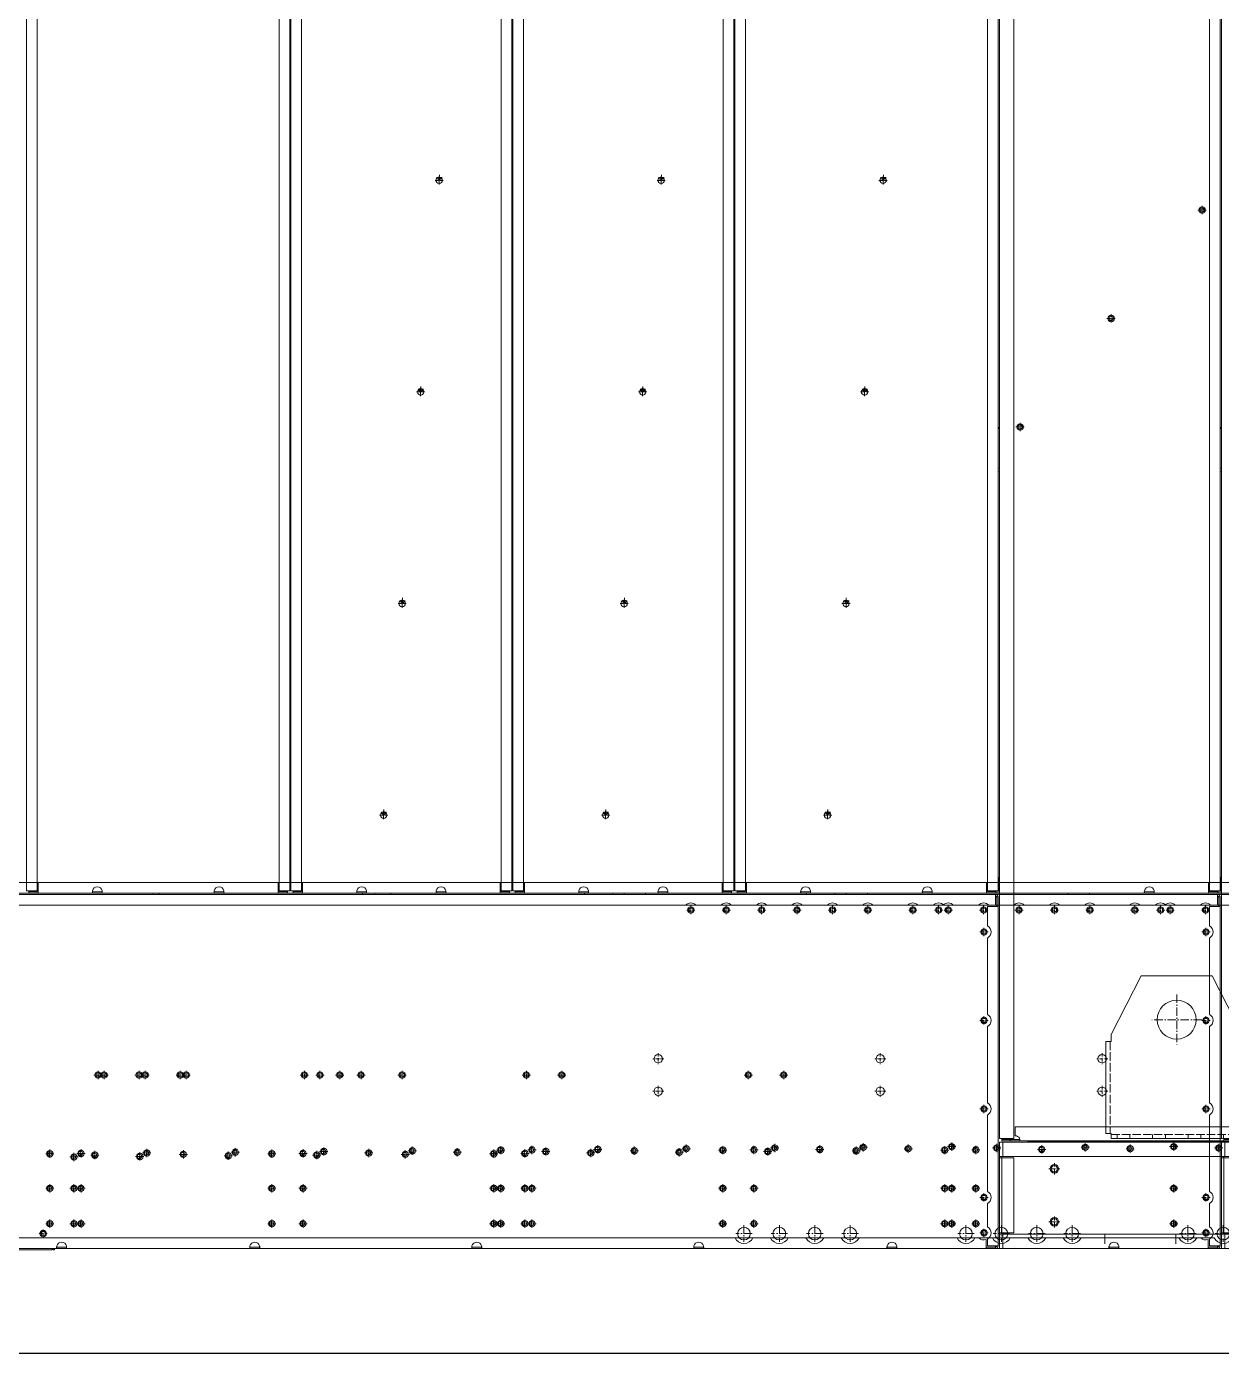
# Model space of a CAD drawing. Header units: millimetres. Extents: x -662642 to 33419, y -141169 to 23423.
# Drawn here: x -653364 to -651676, y -135444 to -133570 of the extents above; entities that cross this region are included whole.
import ezdxf

# ---------------------------------------------------------------- set-up
doc = ezdxf.new("R2010")
doc.units = ezdxf.units.MM
doc.linetypes.add('DASHDOT', pattern=[18.5, 12, -3, 0.5, -3])
doc.linetypes.add('DASHED', pattern=[15, 12, -3])

# ---------------------------------------------------------------- blocks, each defined once
blk = doc.blocks.new('457536')
at = {"color": 7, "lineweight": 5}
for p, q in [((114592.520962, 89152.297332), (114550.020962, 89069.297332)), ((114692.520962, 89152.297332), (114592.520962, 89152.297332)), ((114735.020962, 89069.297332), (114692.520962, 89152.297332)), ((114542.520962, 89059.297332), (114542.520962, 88929.797332)), ((114742.520962, 88929.797332), (114742.520962, 89059.297332)), ((114550.020962, 88922.297332), (114735.020962, 88922.297332))]:
    blk.add_line(p, q, dxfattribs=at)
at = {"color": 7, "linetype": 'DASHDOT', "lineweight": 5}
for p, q in [((114642.520962, 89126.047332), (114642.520962, 89054.547332)), ((114678.270962, 89090.297332), (114606.770962, 89090.297332))]:
    blk.add_line(p, q, dxfattribs=at)
at = {"color": 7, "lineweight": 5, "ltscale": 0.125}
for p, q in [((114550.020962, 89059.297332), (114550.020962, 89069.297332)), ((114735.020962, 89069.297332), (114735.020962, 89059.297332))]:
    blk.add_line(p, q, dxfattribs=at)
at = {"color": 7, "lineweight": 5, "ltscale": 0.09375}
for p, q in [((114542.520962, 89059.297332), (114550.020962, 89059.297332)), ((114742.520962, 89059.297332), (114735.020962, 89059.297332)), ((114550.020962, 88929.797332), (114542.520962, 88929.797332)), ((114550.020962, 88922.297332), (114550.020962, 88929.797332)), ((114735.020962, 88929.797332), (114742.520962, 88929.797332)), ((114735.020962, 88922.297332), (114735.020962, 88929.797332))]:
    blk.add_line(p, q, dxfattribs=at)
at = {"color": 7, "linetype": 'DASHED', "lineweight": 5}
for p, q in [((114548.520962, 89059.297332), (114548.520962, 88929.797332)), ((114736.520962, 88929.797332), (114736.520962, 89059.297332)), ((114550.020962, 88928.297332), (114735.020962, 88928.297332))]:
    blk.add_line(p, q, dxfattribs=at)
at = {"color": 7, "linetype": 'DASHED', "lineweight": 5, "ltscale": 0.075}
for p, q in [((114558.520962, 88928.297332), (114558.520962, 88922.297332)), ((114576.520962, 88928.297332), (114576.520962, 88922.297332)), ((114608.520962, 88928.297332), (114608.520962, 88922.297332)), ((114626.520962, 88928.297332), (114626.520962, 88922.297332)), ((114658.520962, 88928.297332), (114658.520962, 88922.297332)), ((114676.520962, 88928.297332), (114676.520962, 88922.297332)), ((114708.520962, 88928.297332), (114708.520962, 88922.297332)), ((114726.520962, 88928.297332), (114726.520962, 88922.297332))]:
    blk.add_line(p, q, dxfattribs=at)
at = {"color": 7, "lineweight": 5}
blk.add_circle((114642.520962, 89090.297332), 27.5, dxfattribs=at)
blk = doc.blocks.new('1')
at = {"color": 7, "lineweight": 20}
for p, q in [((15104.6, 9264), (15104.6, 12705)), ((15124.6, 12705), (15124.6, 9264)), ((13103.1, 12463.4), (13103.1, 9613.6)), ((13118.1, 9613.6), (13118.1, 12463.4)), ((14087.1, 12463.4), (14087.1, 9613.6)), ((14102.1, 9613.6), (14102.1, 12463.4)), ((14103.6, 12463.4), (14103.6, 9613.6)), ((14118.6, 9613.6), (14118.6, 12463.4)), ((15087.6, 12463.4), (15087.6, 9613.6)), ((15102.6, 9613.6), (15102.6, 12463.4)), ((14085.5, 9625.5), (13119.7, 9625.5)), ((15086, 9625.5), (14120.2, 9625.5)), ((15099.1, 9608.5), (12106.1, 9608.5)), ((13119.7, 9610.5), (13196.3, 9610.5)), ((13209.8, 9610.5), (13995.3, 9610.5)), ((14008.8, 9610.5), (14085.5, 9610.5)), ((14120.2, 9610.5), (14196.8, 9610.5)), ((14210.3, 9610.5), (14995.8, 9610.5)), ((15009.3, 9610.5), (15086, 9610.5)), ((14661.4, 9593.5), (12106.1, 9593.5)), ((14711.4, 9593.5), (14675.7, 9593.5)), ((14761.4, 9593.5), (14725.7, 9593.5)), ((14811.4, 9593.5), (14775.7, 9593.5)), ((14861.4, 9593.5), (14825.7, 9593.5)), ((14911.4, 9593.5), (14875.7, 9593.5)), ((15011.4, 9593.5), (14925.7, 9593.5)), ((15099.1, 9593.5), (15025.7, 9593.5)), ((15087.6, 9564.2), (15087.6, 9591.5)), ((15102.6, 9112), (15102.6, 9591.5)), ((15087.6, 9439.2), (15087.6, 9546.9)), ((15087.6, 9314.2), (15087.6, 9421.9)), ((15087.6, 9189.2), (15087.6, 9296.9)), ((15126.6, 9280.5), (15580.6, 9280.5)), ((17497.9, 9258.5), (15109.3, 9258.5)), ((15573.6, 9260.5), (15133.6, 9260.5)), ((16294.6, 9260.1), (15144.6, 9260.1)), ((15104.6, 9238.5), (17502.6, 9238.5)), ((15104.6, 9130.5), (15104.6, 9236.5)), ((15107.8, 9236.5), (15107.8, 9130.5)), ((15109.3, 9238.5), (17497.9, 9238.5)), ((15124.6, 9130.5), (15124.6, 9236.5)), ((15087.6, 9139.2), (15087.6, 9171.9)), ((15253.6, 9128.5), (15104.6, 9128.5)), ((17497.9, 9128.5), (15109.3, 9128.5)), ((17253.6, 9128.5), (15353.6, 9128.5)), ((13145.8, 9108.5), (12259.3, 9108.5)), ((14730.9, 9123.5), (12474.2, 9123.5)), ((14045.8, 9108.5), (13159.3, 9108.5)), ((14945.8, 9108.5), (14059.3, 9108.5)), ((14780.9, 9123.5), (14756.2, 9123.5)), ((14830.9, 9123.5), (14806.2, 9123.5)), ((14880.9, 9123.5), (14856.2, 9123.5)), ((15075.4, 9123.5), (14906.2, 9123.5)), ((15085.6, 9108.5), (14959.3, 9108.5)), ((17502.6, 9108.5), (15104.6, 9108.5)), ((15109.3, 9108.5), (17497.9, 9108.5)), ((13139.1, 9106.5), (12152.1, 9106.5))]:
    blk.add_line(p, q, dxfattribs=at)
at = {"color": 7, "linetype": 'DASHDOT', "lineweight": 20, "ltscale": 0.2925}
for p, q in [((14318.9, 10617.1), (14307.2, 10617.1)), ((15396.6, 10575.2), (15384.9, 10575.2)), ((15268.1, 10422), (15256.4, 10422)), ((14292.7, 10318.3), (14281, 10318.3)), ((15139.5, 10268.8), (15127.8, 10268.8)), ((14266.6, 10019.4), (14254.9, 10019.4)), ((14260.7, 10025.2), (14260.7, 10013.5)), ((14240.4, 9720.5), (14228.7, 9720.5)), ((14674.4, 9586.5), (14662.7, 9586.5)), ((14668.6, 9592.4), (14668.6, 9580.7)), ((14724.4, 9586.5), (14712.7, 9586.5)), ((14718.6, 9592.4), (14718.6, 9580.7)), ((14774.4, 9586.5), (14762.7, 9586.5)), ((14768.6, 9592.4), (14768.6, 9580.7)), ((14824.4, 9586.5), (14812.7, 9586.5)), ((14818.6, 9592.4), (14818.6, 9580.7)), ((14874.4, 9586.5), (14862.7, 9586.5)), ((14868.6, 9592.4), (14868.6, 9580.7)), ((14924.4, 9586.5), (14912.7, 9586.5)), ((14918.6, 9592.4), (14918.6, 9580.7)), ((15024.4, 9586.5), (15012.7, 9586.5)), ((15018.6, 9592.4), (15018.6, 9580.7)), ((15082.6, 9561.4), (15082.6, 9549.7)), ((15088.4, 9555.5), (15076.7, 9555.5)), ((15088.4, 9430.5), (15076.7, 9430.5)), ((15082.6, 9436.4), (15082.6, 9424.7)), ((13212.6, 9359.4), (13212.6, 9347.7)), ((13270.6, 9359.4), (13270.6, 9347.7)), ((13328.6, 9359.4), (13328.6, 9347.7)), ((13517.6, 9359.4), (13517.6, 9347.7)), ((13575.6, 9359.4), (13575.6, 9347.7)), ((13633.6, 9359.4), (13633.6, 9347.7)), ((14122.6, 9359.4), (14122.6, 9347.7)), ((14178.4, 9353.5), (14166.7, 9353.5)), ((14172.6, 9359.4), (14172.6, 9347.7)), ((15088.4, 9305.5), (15076.7, 9305.5)), ((15082.6, 9311.4), (15082.6, 9299.7)), ((13170.1, 9243.6), (13170.1, 9231.9)), ((13263.1, 9244.3), (13263.1, 9232.6)), ((13388.1, 9245.3), (13388.1, 9233.6)), ((13513.1, 9246.3), (13513.1, 9234.6)), ((13638.1, 9247.3), (13638.1, 9235.6)), ((13763.1, 9248.2), (13763.1, 9236.5)), ((13807.1, 9248.6), (13807.1, 9236.9)), ((13900.1, 9249.3), (13900.1, 9237.6)), ((14025.1, 9250.3), (14025.1, 9238.6)), ((14155.9, 9245.4), (14144.2, 9245.4)), ((14150.1, 9251.3), (14150.1, 9239.6)), ((14280.9, 9246.4), (14269.2, 9246.4)), ((14275.1, 9252.3), (14275.1, 9240.6)), ((14405.9, 9247.3), (14394.2, 9247.3)), ((14400.1, 9253.2), (14400.1, 9241.5)), ((14449.9, 9247.7), (14438.2, 9247.7)), ((14444.1, 9253.6), (14444.1, 9241.9)), ((14542.9, 9248.4), (14531.2, 9248.4)), ((14537.1, 9254.3), (14537.1, 9242.6)), ((14667.9, 9249.4), (14656.2, 9249.4)), ((14662.1, 9255.3), (14662.1, 9243.6)), ((14792.9, 9250.4), (14781.2, 9250.4)), ((14787.1, 9256.3), (14787.1, 9244.6)), ((14917.9, 9251.4), (14906.2, 9251.4)), ((14912.1, 9257.3), (14912.1, 9245.6)), ((15042.9, 9252.3), (15031.2, 9252.3)), ((15037.1, 9258.2), (15037.1, 9246.5)), ((13170.1, 9199.4), (13170.1, 9187.7)), ((13763.1, 9199.4), (13763.1, 9187.7)), ((13807.1, 9199.4), (13807.1, 9187.7)), ((14405.9, 9193.5), (14394.2, 9193.5)), ((14400.1, 9199.4), (14400.1, 9187.7)), ((14449.9, 9193.5), (14438.2, 9193.5)), ((14444.1, 9199.4), (14444.1, 9187.7)), ((15042.9, 9193.5), (15031.2, 9193.5)), ((15037.1, 9199.4), (15037.1, 9187.7)), ((15082.6, 9186.4), (15082.6, 9174.7)), ((15088.4, 9180.5), (15076.7, 9180.5)), ((13170.1, 9149.4), (13170.1, 9137.7)), ((13763.1, 9149.4), (13763.1, 9137.7)), ((13807.1, 9149.4), (13807.1, 9137.7)), ((14400.1, 9149.4), (14400.1, 9137.7)), ((14444.1, 9149.4), (14444.1, 9137.7)), ((15037.1, 9149.4), (15037.1, 9137.7)), ((13126.6, 9135.4), (13126.6, 9123.7)), ((14405.9, 9143.5), (14394.2, 9143.5)), ((14449.9, 9143.5), (14438.2, 9143.5)), ((15042.9, 9143.5), (15031.2, 9143.5)), ((15088.4, 9130.5), (15076.7, 9130.5)), ((15082.6, 9136.4), (15082.6, 9124.7))]:
    blk.add_line(p, q, dxfattribs=at)
at = {"color": 7, "linetype": 'DASHDOT', "lineweight": 20, "ltscale": 0.195}
for p, q in [((14316.9, 10617.1), (14309.1, 10617.1)), ((14317.3, 10621.1), (14309.5, 10621.1)), ((15394.7, 10575.3), (15386.9, 10575.3)), ((15266.1, 10422.1), (15258.3, 10422.1)), ((14290.8, 10318.2), (14283, 10318.2)), ((14291.1, 10322.2), (14283.3, 10322.2)), ((15137.6, 10268.9), (15129.8, 10268.9)), ((14261.1, 10027.3), (14261.1, 10019.5)), ((14264.6, 10019.4), (14256.8, 10019.4)), ((14265, 10023.4), (14257.2, 10023.4)), ((14260.7, 10023.3), (14260.7, 10015.5)), ((14238.5, 9720.5), (14230.7, 9720.5)), ((14238.8, 9724.5), (14231, 9724.5)), ((14234.6, 9724.4), (14234.6, 9716.6)), ((13169.6, 9241.6), (13169.6, 9233.8)), ((13262.6, 9242.3), (13262.6, 9234.5)), ((13387.6, 9243.3), (13387.6, 9235.5)), ((13512.6, 9244.3), (13512.6, 9236.5)), ((13637.6, 9245.3), (13637.6, 9237.5)), ((13762.6, 9246.3), (13762.6, 9238.5)), ((13806.6, 9246.6), (13806.6, 9238.8)), ((13899.6, 9247.3), (13899.6, 9239.5)), ((14024.6, 9248.3), (14024.6, 9240.5)), ((14153.5, 9245.4), (14145.7, 9245.4)), ((14149.6, 9249.3), (14149.6, 9241.5)), ((14274.6, 9250.3), (14274.6, 9242.5)), ((14403.5, 9247.4), (14395.7, 9247.4)), ((14399.6, 9251.3), (14399.6, 9243.5)), ((14447.5, 9247.7), (14439.7, 9247.7)), ((14443.6, 9251.6), (14443.6, 9243.8)), ((14540.5, 9248.4), (14532.7, 9248.4)), ((14536.6, 9252.3), (14536.6, 9244.5)), ((14665.5, 9249.4), (14657.7, 9249.4)), ((14661.6, 9253.3), (14661.6, 9245.5)), ((14790.5, 9250.4), (14782.7, 9250.4)), ((14786.6, 9254.3), (14786.6, 9246.5)), ((14915.5, 9251.4), (14907.7, 9251.4)), ((14911.6, 9255.3), (14911.6, 9247.5)), ((15040.5, 9252.4), (15032.7, 9252.4)), ((15036.6, 9256.3), (15036.6, 9248.5)), ((13169.6, 9197.4), (13169.6, 9189.6)), ((13762.6, 9197.4), (13762.6, 9189.6)), ((13806.6, 9197.4), (13806.6, 9189.6)), ((14403.5, 9193.5), (14395.7, 9193.5)), ((14399.6, 9197.4), (14399.6, 9189.6)), ((14447.5, 9193.5), (14439.7, 9193.5)), ((14443.6, 9197.4), (14443.6, 9189.6)), ((15040.5, 9193.5), (15032.7, 9193.5)), ((15036.6, 9197.4), (15036.6, 9189.6)), ((13169.6, 9147.4), (13169.6, 9139.6)), ((13762.6, 9147.4), (13762.6, 9139.6)), ((13806.6, 9147.4), (13806.6, 9139.6)), ((14399.6, 9147.4), (14399.6, 9139.6)), ((14443.6, 9147.4), (14443.6, 9139.6)), ((15036.6, 9147.4), (15036.6, 9139.6)), ((14403.5, 9143.5), (14395.7, 9143.5)), ((14447.5, 9143.5), (14439.7, 9143.5)), ((15040.5, 9143.5), (15032.7, 9143.5))]:
    blk.add_line(p, q, dxfattribs=at)
at = {"color": 7, "linetype": 'DASHDOT', "lineweight": 20, "ltscale": 0.292499}
for p, q in [((14313, 10623), (14313, 10611.3)), ((15262.3, 10427.9), (15262.3, 10416.2)), ((14286.9, 10324.1), (14286.9, 10312.4)), ((14234.6, 9726.4), (14234.6, 9714.7)), ((13218.4, 9353.5), (13206.7, 9353.5)), ((13276.4, 9353.5), (13264.7, 9353.5)), ((13334.4, 9353.5), (13322.7, 9353.5)), ((13523.4, 9353.5), (13511.7, 9353.5)), ((13581.4, 9353.5), (13569.7, 9353.5)), ((13639.4, 9353.5), (13627.7, 9353.5)), ((14128.4, 9353.5), (14116.7, 9353.5)), ((13518.9, 9240.4), (13507.2, 9240.4)), ((13643.9, 9241.4), (13632.2, 9241.4)), ((13768.9, 9242.3), (13757.2, 9242.3)), ((13812.9, 9242.7), (13801.2, 9242.7)), ((13905.9, 9243.4), (13894.2, 9243.4)), ((14030.9, 9244.4), (14019.2, 9244.4)), ((13175.9, 9237.7), (13164.2, 9237.7)), ((13268.9, 9238.4), (13257.2, 9238.4)), ((13393.9, 9239.4), (13382.2, 9239.4)), ((13175.9, 9193.5), (13164.2, 9193.5)), ((13768.9, 9193.5), (13757.2, 9193.5)), ((13812.9, 9193.5), (13801.2, 9193.5)), ((13132.4, 9129.5), (13120.7, 9129.5)), ((13175.9, 9143.5), (13164.2, 9143.5)), ((13768.9, 9143.5), (13757.2, 9143.5)), ((13812.9, 9143.5), (13801.2, 9143.5))]:
    blk.add_line(p, q, dxfattribs=at)
at = {"color": 7, "linetype": 'DASHDOT', "lineweight": 20, "ltscale": 0.194998}
for p, q in [((14313, 10621), (14313, 10613.2)), ((15390.8, 10579.2), (15390.8, 10571.4)), ((14286.9, 10322.1), (14286.9, 10314.3)), ((14287.2, 10326.1), (14287.2, 10318.3)), ((13641.5, 9241.4), (13633.7, 9241.4))]:
    blk.add_line(p, q, dxfattribs=at)
at = {"color": 7, "linetype": 'DASHDOT', "lineweight": 20, "ltscale": 0.195001}
for p, q in [((14313.4, 10625), (14313.4, 10617.2)), ((15262.2, 10426), (15262.2, 10418.2)), ((15133.7, 10272.8), (15133.7, 10265)), ((14234.9, 9728.4), (14234.9, 9720.6)), ((13516.5, 9240.4), (13508.7, 9240.4)), ((13766.5, 9242.4), (13758.7, 9242.4)), ((13810.5, 9242.7), (13802.7, 9242.7)), ((13903.5, 9243.4), (13895.7, 9243.4)), ((14028.5, 9244.4), (14020.7, 9244.4)), ((14278.5, 9246.4), (14270.7, 9246.4)), ((13173.5, 9237.7), (13165.7, 9237.7)), ((13266.5, 9238.4), (13258.7, 9238.4)), ((13391.5, 9239.4), (13383.7, 9239.4)), ((13173.5, 9193.5), (13165.7, 9193.5)), ((13766.5, 9193.5), (13758.7, 9193.5)), ((13810.5, 9193.5), (13802.7, 9193.5)), ((13173.5, 9143.5), (13165.7, 9143.5)), ((13766.5, 9143.5), (13758.7, 9143.5)), ((13810.5, 9143.5), (13802.7, 9143.5))]:
    blk.add_line(p, q, dxfattribs=at)
at = {"color": 7, "linetype": 'DASHDOT', "lineweight": 20, "ltscale": 0.292502}
for p, q in [((15390.8, 10581.1), (15390.8, 10569.4)), ((15133.7, 10274.7), (15133.7, 10263))]:
    blk.add_line(p, q, dxfattribs=at)
at = {"color": 7, "lineweight": 20, "ltscale": 0.077786}
blk.add_line((15104.6, 10268.4), (15102.6, 10266), dxfattribs=at)
at = {"color": 7, "lineweight": 20, "ltscale": 0.05349}
blk.add_line((15102.6, 10211.2), (15104.6, 10210.4), dxfattribs=at)
blk.add_line((15102.6, 10211.2), (15104.6, 10210.4), dxfattribs=at)
at = {"color": 7, "lineweight": 20, "ltscale": 0.039896}
blk.add_line((15104.1, 10205.2), (15102.6, 10205.8), dxfattribs=at)
at = {"color": 7, "lineweight": 20, "ltscale": 0.012708}
for p, q in [((15104.1, 10205.2), (15104.6, 10205.2)), ((15104.1, 9633), (15104.6, 9633)), ((15104.6, 9633), (15104.1, 9633))]:
    blk.add_line(p, q, dxfattribs=at)
at = {"color": 7, "lineweight": 20, "ltscale": 0.2975}
for p, q in [((13119.7, 9625.5), (13119.7, 9613.6)), ((14085.5, 9613.6), (14085.5, 9625.5)), ((14120.2, 9625.5), (14120.2, 9613.6)), ((15086, 9613.6), (15086, 9625.5)), ((13106.2, 9613.6), (13118.1, 9613.6)), ((14087.1, 9613.6), (14099, 9613.6)), ((14106.7, 9613.6), (14118.6, 9613.6)), ((15087.6, 9613.6), (15099.5, 9613.6))]:
    blk.add_line(p, q, dxfattribs=at)
at = {"color": 7, "lineweight": 20, "ltscale": 0.4625}
blk.add_line((15104.1, 9633), (15104.1, 9614.5), dxfattribs=at)
blk.add_line((15104.1, 9633), (15104.1, 9614.5), dxfattribs=at)
at = {"color": 7, "lineweight": 20, "ltscale": 0.0775}
for p, q in [((13103.1, 9613.6), (13106.2, 9613.6)), ((13119.7, 9610.5), (13119.7, 9613.6)), ((14085.5, 9610.5), (14085.5, 9613.6)), ((14102.1, 9613.6), (14099, 9613.6)), ((14103.6, 9613.6), (14106.7, 9613.6)), ((14120.2, 9610.5), (14120.2, 9613.6)), ((15086, 9610.5), (15086, 9613.6)), ((15102.6, 9613.6), (15099.5, 9613.6))]:
    blk.add_line(p, q, dxfattribs=at)
at = {"color": 7, "lineweight": 20, "ltscale": 0.0375}
for p, q in [((13106.2, 9612.1), (13106.2, 9613.6)), ((14099, 9612.1), (14099, 9613.6)), ((14106.7, 9612.1), (14106.7, 9613.6)), ((15100.6, 9605), (15099.1, 9605)), ((15099.5, 9612.1), (15099.5, 9613.6)), ((15108.1, 9262.5), (15108.1, 9264)), ((15107.8, 9236.5), (15109.3, 9236.5)), ((15099.1, 9110.5), (15099.1, 9112))]:
    blk.add_line(p, q, dxfattribs=at)
at = {"color": 7, "lineweight": 20, "ltscale": 0.3375}
for p, q in [((13119.7, 9612.1), (13106.2, 9612.1)), ((13106.2, 9610.5), (13119.7, 9610.5)), ((14099, 9612.1), (14085.5, 9612.1)), ((14085.5, 9610.5), (14099, 9610.5)), ((14120.2, 9612.1), (14106.7, 9612.1)), ((14106.7, 9610.5), (14120.2, 9610.5)), ((15099.5, 9612.1), (15086, 9612.1)), ((15086, 9610.5), (15099.5, 9610.5)), ((15100.6, 9591.5), (15100.6, 9605)), ((15102.6, 9605), (15102.6, 9591.5)), ((15085.6, 9110.5), (15099.1, 9110.5)), ((15099.1, 9108.5), (15085.6, 9108.5))]:
    blk.add_line(p, q, dxfattribs=at)
at = {"color": 7, "lineweight": 20, "ltscale": 0.04}
for p, q in [((13106.2, 9610.5), (13106.2, 9612.1)), ((13196.3, 9610.5), (13196.3, 9612.1)), ((13209.8, 9610.5), (13209.8, 9612.1)), ((13995.3, 9610.5), (13995.3, 9612.1)), ((14008.8, 9610.5), (14008.8, 9612.1)), ((14099, 9610.5), (14099, 9612.1)), ((14106.7, 9610.5), (14106.7, 9612.1)), ((14196.8, 9610.5), (14196.8, 9612.1)), ((14210.3, 9610.5), (14210.3, 9612.1)), ((14995.8, 9610.5), (14995.8, 9612.1)), ((15009.3, 9610.5), (15009.3, 9612.1)), ((15099.5, 9610.5), (15099.5, 9612.1)), ((15144.6, 9258.5), (15144.6, 9260.1))]:
    blk.add_line(p, q, dxfattribs=at)
at = {"color": 7, "lineweight": 20, "ltscale": 0.168029}
for p, q in [((13196.3, 9612.1), (13203.1, 9612.1)), ((13196.3, 9610.5), (13203.1, 9610.5)), ((13209.8, 9612.1), (13203.1, 9612.1)), ((13209.8, 9610.5), (13203.1, 9610.5)), ((13995.3, 9612.1), (14002.1, 9612.1)), ((13995.3, 9610.5), (14002.1, 9610.5)), ((14008.8, 9612.1), (14002.1, 9612.1)), ((14008.8, 9610.5), (14002.1, 9610.5)), ((14196.8, 9612.1), (14203.6, 9612.1)), ((14196.8, 9610.5), (14203.6, 9610.5)), ((14210.3, 9612.1), (14203.6, 9612.1)), ((14210.3, 9610.5), (14203.6, 9610.5)), ((14995.8, 9612.1), (15002.6, 9612.1)), ((14995.8, 9610.5), (15002.6, 9610.5)), ((15009.3, 9612.1), (15002.6, 9612.1)), ((15009.3, 9610.5), (15002.6, 9610.5))]:
    blk.add_line(p, q, dxfattribs=at)
at = {"color": 7, "lineweight": 20, "ltscale": 0.050191}
for p, q in [((13290.3, 9608.5), (13290.5, 9610.5)), ((13290.5, 9610.5), (13290.3, 9608.5)), ((13595.1, 9608.5), (13595.3, 9610.5)), ((13595.3, 9610.5), (13595.1, 9608.5)), ((14244.8, 9608.5), (14245, 9610.5))]:
    blk.add_line(p, q, dxfattribs=at)
at = {"color": 7, "lineweight": 20, "ltscale": 0.05019}
blk.add_line((14204.9, 9610.5), (14204.7, 9608.5), dxfattribs=at)
at = {"color": 7, "lineweight": 20, "ltscale": 0.05}
for p, q in [((14574.4, 9610.5), (14574.4, 9608.5)), ((15102.6, 9605), (15100.6, 9605)), ((15108.1, 9260.5), (15108.1, 9262.5)), ((15119.6, 9260.5), (15119.6, 9262.5)), ((15104.6, 9236.5), (15104.6, 9238.5)), ((15107.8, 9236.5), (15107.8, 9238.5)), ((15107.8, 9236.5), (15107.8, 9238.5)), ((15104.6, 9128.5), (15104.6, 9130.5)), ((15107.8, 9128.5), (15107.8, 9130.5)), ((15107.8, 9128.5), (15107.8, 9130.5)), ((13145.8, 9108.5), (13145.8, 9110.5)), ((13159.3, 9108.5), (13159.3, 9110.5)), ((14045.8, 9108.5), (14045.8, 9110.5)), ((14059.3, 9108.5), (14059.3, 9110.5)), ((14945.8, 9108.5), (14945.8, 9110.5)), ((14959.3, 9108.5), (14959.3, 9110.5)), ((15099.1, 9108.5), (15099.1, 9110.5)), ((13142.6, 9106.5), (13140.6, 9106.5))]:
    blk.add_line(p, q, dxfattribs=at)
at = {"color": 7, "lineweight": 20, "ltscale": 0.049942}
blk.add_line((14604.4, 9610.5), (14604.4, 9608.5), dxfattribs=at)
at = {"color": 7, "lineweight": 20, "ltscale": 0.049995}
blk.add_line((14604.4, 9610.5), (14604.4, 9608.5), dxfattribs=at)
at = {"color": 7, "lineweight": 20, "ltscale": 0.0875}
for p, q in [((15099.1, 9608.5), (15099.1, 9605)), ((15102.6, 9591.5), (15099.1, 9591.5)), ((15104.6, 9264), (15108.1, 9264)), ((15085.6, 9108.5), (15085.6, 9112)), ((15102.6, 9112), (15099.1, 9112))]:
    blk.add_line(p, q, dxfattribs=at)
at = {"color": 7, "lineweight": 20, "ltscale": 0.2875}
for p, q in [((15099.1, 9593.5), (15099.1, 9605)), ((15087.6, 9591.5), (15099.1, 9591.5)), ((15108.1, 9262.5), (15119.6, 9262.5)), ((15119.6, 9260.5), (15108.1, 9260.5)), ((15087.6, 9112), (15099.1, 9112))]:
    blk.add_line(p, q, dxfattribs=at)
at = {"color": 7, "lineweight": 20, "ltscale": 0.114792}
blk.add_line((15099.5, 9613), (15104.1, 9613), dxfattribs=at)
at = {"color": 7, "lineweight": 20, "ltscale": 0.114793}
blk.add_line((15104.1, 9611), (15099.5, 9611), dxfattribs=at)
at = {"color": 7, "lineweight": 20, "ltscale": 0.037293}
blk.add_line((15102.6, 9614.5), (15104.1, 9614.5), dxfattribs=at)
at = {"color": 7, "lineweight": 20, "ltscale": 0.037353}
blk.add_line((15104.1, 9614.5), (15102.6, 9614.5), dxfattribs=at)
at = {"color": 7, "linetype": 'DASHDOT', "lineweight": 20, "ltscale": 0.390001}
for p, q in [((14630.4, 9376.5), (14614.8, 9376.5)), ((14630.4, 9330.5), (14614.8, 9330.5))]:
    blk.add_line(p, q, dxfattribs=at)
at = {"color": 7, "linetype": 'DASHDOT', "lineweight": 20, "ltscale": 0.389999}
blk.add_line((14622.6, 9384.3), (14622.6, 9368.7), dxfattribs=at)
at = {"color": 7, "linetype": 'DASHDOT', "lineweight": 20, "ltscale": 0.39}
for p, q in [((14622.6, 9338.3), (14622.6, 9322.7)), ((15189.9, 9221), (15174.3, 9221)), ((15182.1, 9228.8), (15182.1, 9213.2)), ((15189.9, 9146), (15174.3, 9146)), ((15182.1, 9153.8), (15182.1, 9138.2))]:
    blk.add_line(p, q, dxfattribs=at)
at = {"color": 7, "lineweight": 20, "ltscale": 0.319497}
blk.add_line((15126.6, 9280.5), (15126.6, 9267.8), dxfattribs=at)
at = {"color": 7, "lineweight": 20, "ltscale": 0.1175}
for p, q in [((15109.3, 9258.5), (15104.6, 9258.5)), ((15109.3, 9258.5), (15109.3, 9253.8)), ((15104.6, 9130.5), (15109.3, 9130.5)), ((15109.3, 9108.5), (15109.3, 9113.2))]:
    blk.add_line(p, q, dxfattribs=at)
at = {"color": 7, "lineweight": 20, "ltscale": 0.16}
for p, q in [((15104.6, 9252.1), (15104.6, 9258.5)), ((15104.6, 9108.5), (15104.6, 9114.9))]:
    blk.add_line(p, q, dxfattribs=at)
at = {"color": 7, "lineweight": 20, "ltscale": 0.4125}
blk.add_line((15124.6, 9264), (15108.1, 9264), dxfattribs=at)
at = {"color": 7, "lineweight": 20, "ltscale": 0.175}
for p, q in [((15119.6, 9262.5), (15126.6, 9262.5)), ((15119.6, 9260.5), (15126.6, 9260.5)), ((15133.6, 9260.5), (15126.6, 9260.5))]:
    blk.add_line(p, q, dxfattribs=at)
at = {"color": 7, "lineweight": 20, "ltscale": 0.164795}
blk.add_line((15133.2, 9262.5), (15126.6, 9262.5), dxfattribs=at)
at = {"color": 7, "lineweight": 20, "ltscale": 0.34}
for p, q in [((15104.6, 9252.1), (15104.6, 9238.5)), ((15104.6, 9128.5), (15104.6, 9114.9)), ((15253.6, 9114.9), (15253.6, 9128.5)), ((15353.6, 9128.5), (15353.6, 9114.9))]:
    blk.add_line(p, q, dxfattribs=at)
at = {"color": 7, "lineweight": 20, "ltscale": 0.3825}
for p, q in [((15109.3, 9253.8), (15109.3, 9238.5)), ((15124.6, 9236.5), (15109.3, 9236.5)), ((15109.3, 9130.5), (15124.6, 9130.5)), ((15109.3, 9128.5), (15109.3, 9113.2))]:
    blk.add_line(p, q, dxfattribs=at)
at = {"color": 7, "lineweight": 20, "ltscale": 0.08}
for p, q in [((15104.6, 9236.5), (15107.8, 9236.5)), ((15107.8, 9130.5), (15104.6, 9130.5))]:
    blk.add_line(p, q, dxfattribs=at)
at = {"color": 7, "linetype": 'DASHDOT', "lineweight": 20}
for p, q in [((14755.3, 9129.5), (14731.9, 9129.5)), ((14743.6, 9141.2), (14743.6, 9117.8)), ((14805.3, 9129.5), (14781.9, 9129.5)), ((14793.6, 9141.2), (14793.6, 9117.8)), ((14855.3, 9129.5), (14831.9, 9129.5)), ((14843.6, 9141.2), (14843.6, 9117.8)), ((14905.3, 9129.5), (14881.9, 9129.5)), ((14893.6, 9141.2), (14893.6, 9117.8))]:
    blk.add_line(p, q, dxfattribs=at)
at = {"lineweight": 20}
blk.add_line((17502.6, 9108.5), (12602.6, 9108.5), dxfattribs=at)
at = {"color": 7, "lineweight": 20, "ltscale": 0.049866}
blk.add_line((13139.1, 9108.5), (13139.1, 9106.5), dxfattribs=at)
at = {"color": 7, "lineweight": 20, "ltscale": 0.050015}
for p, q in [((13140.6, 9108.5), (13140.6, 9106.5)), ((13142.6, 9108.5), (13142.6, 9106.5))]:
    blk.add_line(p, q, dxfattribs=at)
at = {"color": 7, "lineweight": 20, "ltscale": 0.169248}
for p, q in [((13145.8, 9110.5), (13152.6, 9110.5)), ((13145.8, 9108.5), (13152.6, 9108.5)), ((13159.3, 9110.5), (13152.6, 9110.5)), ((13159.3, 9108.5), (13152.6, 9108.5)), ((14045.8, 9110.5), (14052.6, 9110.5)), ((14045.8, 9108.5), (14052.6, 9108.5)), ((14059.3, 9110.5), (14052.6, 9110.5)), ((14059.3, 9108.5), (14052.6, 9108.5)), ((14945.8, 9110.5), (14952.6, 9110.5)), ((14945.8, 9108.5), (14952.6, 9108.5)), ((14959.3, 9110.5), (14952.6, 9110.5)), ((14959.3, 9108.5), (14952.6, 9108.5))]:
    blk.add_line(p, q, dxfattribs=at)
at = {"color": 7, "lineweight": 20, "ltscale": 0.224015}
blk.add_line((15085.6, 9121), (15085.6, 9112), dxfattribs=at)
at = {"color": 7, "lineweight": 20, "ltscale": 0.245994}
blk.add_line((15087.6, 9112), (15087.6, 9121.9), dxfattribs=at)
at = {"color": 7, "lineweight": 20, "ltscale": 0.000478323}
blk.add_line((15114.1, 9108.5), (15114.1, 9108.5), dxfattribs=at)
at = {"color": 7, "lineweight": 20, "ltscale": 0.000571071}
blk.add_line((15214.9, 9108.5), (15214.9, 9108.5), dxfattribs=at)
at = {"color": 7, "lineweight": 20, "ltscale": 0.000337276}
blk.add_line((15229.3, 9108.5), (15229.3, 9108.5), dxfattribs=at)
at = {"ltscale": 500}
blk.add_line((18602.6, 8960.2), (11402.6, 8960.2), dxfattribs=at)
at = {"color": 7, "lineweight": 20}
for centre, radius in [((14313, 10617.1), 4.5), ((15390.8, 10575.2), 4.5), ((15390.8, 10575.3), 3), ((15262.3, 10422), 4.5), ((15262.2, 10422.1), 3), ((14286.9, 10318.3), 4.5), ((15133.7, 10268.8), 4.5), ((15133.7, 10268.9), 3), ((14260.7, 10019.4), 4.5), ((14234.6, 9720.5), 4.5), ((14668.6, 9586.5), 4.5), ((14668.6, 9586.5), 3), ((14718.6, 9586.5), 4.5), ((14718.6, 9586.5), 3), ((14768.6, 9586.5), 4.5), ((14768.6, 9586.5), 3), ((14818.6, 9586.5), 4.5), ((14818.6, 9586.5), 3), ((14868.6, 9586.5), 4.5), ((14868.6, 9586.5), 3), ((14918.6, 9586.5), 4.5), ((14918.6, 9586.5), 3), ((15018.6, 9586.5), 4.5), ((15018.6, 9586.5), 3), ((15082.6, 9555.5), 4.5), ((15082.6, 9555.5), 3), ((15082.6, 9430.5), 4.5), ((15082.6, 9430.5), 3), ((14622.6, 9376.5), 6), ((13212.6, 9353.5), 4.5), ((13212.6, 9353.5), 3), ((13270.6, 9353.5), 4.5), ((13270.6, 9353.5), 3), ((13328.6, 9353.5), 4.5), ((13328.6, 9353.5), 3), ((13517.6, 9353.5), 4.5), ((13517.6, 9353.5), 3), ((13575.6, 9353.5), 4.5), ((13575.6, 9353.5), 3), ((13633.6, 9353.5), 4.5), ((13633.6, 9353.5), 3), ((14122.6, 9353.5), 4.5), ((14122.6, 9353.5), 3), ((14172.6, 9353.5), 4.5), ((14172.6, 9353.5), 3), ((14622.6, 9330.5), 6), ((15082.6, 9305.5), 4.5), ((15082.6, 9305.5), 3), ((13170.1, 9237.7), 4.5), ((13169.6, 9237.7), 3), ((13263.1, 9238.4), 4.5), ((13262.6, 9238.4), 3), ((13388.1, 9239.4), 4.5), ((13387.6, 9239.4), 3), ((13513.1, 9240.4), 4.5), ((13512.6, 9240.4), 3), ((13638.1, 9241.4), 4.5), ((13637.6, 9241.4), 3), ((13763.1, 9242.3), 4.5), ((13762.6, 9242.4), 3), ((13807.1, 9242.7), 4.5), ((13806.6, 9242.7), 3), ((13900.1, 9243.4), 4.5), ((13899.6, 9243.4), 3), ((14025.1, 9244.4), 4.5), ((14024.6, 9244.4), 3), ((14150.1, 9245.4), 4.5), ((14149.6, 9245.4), 3), ((14275.1, 9246.4), 4.5), ((14274.6, 9246.4), 3), ((14400.1, 9247.3), 4.5), ((14399.6, 9247.4), 3), ((14444.1, 9247.7), 4.5), ((14443.6, 9247.7), 3), ((14537.1, 9248.4), 4.5), ((14536.6, 9248.4), 3), ((14662.1, 9249.4), 4.5), ((14661.6, 9249.4), 3), ((14787.1, 9250.4), 4.5), ((14786.6, 9250.4), 3), ((14912.1, 9251.4), 4.5), ((14911.6, 9251.4), 3), ((15037.1, 9252.3), 4.5), ((15036.6, 9252.4), 3), ((15182.1, 9221), 6), ((15182.1, 9221), 4.5), ((13170.1, 9193.5), 4.5), ((13169.6, 9193.5), 3), ((13763.1, 9193.5), 4.5), ((13762.6, 9193.5), 3), ((13807.1, 9193.5), 4.5), ((13806.6, 9193.5), 3), ((14400.1, 9193.5), 4.5), ((14399.6, 9193.5), 3), ((14444.1, 9193.5), 4.5), ((14443.6, 9193.5), 3), ((15037.1, 9193.5), 4.5), ((15036.6, 9193.5), 3), ((15082.6, 9180.5), 4.5), ((15082.6, 9180.5), 3), ((13170.1, 9143.5), 4.5), ((13169.6, 9143.5), 3), ((13763.1, 9143.5), 4.5), ((13762.6, 9143.5), 3), ((13807.1, 9143.5), 4.5), ((13806.6, 9143.5), 3), ((14400.1, 9143.5), 4.5), ((14399.6, 9143.5), 3), ((14444.1, 9143.5), 4.5), ((14443.6, 9143.5), 3), ((15037.1, 9143.5), 4.5), ((15036.6, 9143.5), 3), ((15182.1, 9146), 6), ((15182.1, 9146), 4.5), ((13126.6, 9129.5), 4.5), ((13126.6, 9129.5), 3), ((14743.6, 9129.5), 9), ((14793.6, 9129.5), 9), ((14843.6, 9129.5), 9), ((14893.6, 9129.5), 9), ((15082.6, 9130.5), 4.5), ((15082.6, 9130.5), 3)]:
    blk.add_circle(centre, radius, dxfattribs=at)
for centre, radius, start, end in [((14313.4, 10621.1), 3, 186.3049, 343.766), ((14313, 10617.1), 3, 36.8103, 133.1897), ((14287.2, 10322.2), 3, 186.3049, 343.766), ((14286.9, 10318.2), 3, 36.8103, 133.1897), ((14261.1, 10023.4), 3, 186.3049, 343.766), ((14260.7, 10019.4), 3, 36.8103, 133.1897), ((14234.9, 9724.5), 3, 186.3049, 343.766), ((14234.6, 9720.5), 3, 36.8103, 133.1897), ((13203.1, 9612.4), 7, 9.8709, 170.1291), ((14002.1, 9612.4), 7, 9.8709, 170.1291), ((14203.6, 9612.4), 7, 9.8709, 170.1291), ((15002.6, 9612.4), 7, 9.8709, 170.1291), ((13212.2, 9611.8), 16.1, 173.4757, 179.6789), ((13193.9, 9611.8), 16.2, 0.3311, 6.523), ((14011.2, 9611.8), 16.2, 173.4769, 179.6689), ((13992.9, 9611.8), 16.2, 0.3311, 6.523), ((14212.7, 9611.8), 16.1, 173.4757, 179.6789), ((14194.4, 9611.8), 16.2, 0.3311, 6.523), ((14668.6, 9586.5), 10, 44.427, 135.573), ((14718.6, 9586.5), 10, 44.427, 135.573), ((14768.6, 9586.5), 10, 44.427, 135.573), ((14818.6, 9586.5), 10, 44.427, 135.573), ((14868.6, 9586.5), 10, 44.427, 135.573), ((14918.6, 9586.5), 10, 44.427, 135.573), ((15011.7, 9611.8), 16.2, 173.4769, 179.6689), ((14993.4, 9611.8), 16.2, 0.3311, 6.523), ((15018.6, 9586.5), 10, 44.427, 135.573), ((15099.1, 9605), 3.5, 0, 90), ((15099.1, 9605), 1.5, 0, 90), ((15104.1, 9614.5), 1.5, 270, 289.8069), ((15104.1, 9614.5), 3.5, 270, 278.3501), ((15082.6, 9555.5), 10, 300, 60), ((15082.6, 9430.5), 10, 300, 60), ((15082.6, 9305.5), 10, 300, 60), ((15126.6, 9260.8), 7, 27.9406, 90), ((15082.6, 9180.5), 10, 300, 60), ((15082.6, 9130.5), 10, 300, 60), ((13143.1, 9112), 3.5, 270, 270.245), ((13152.6, 9110.5), 7, 12.3736, 167.6264), ((13140.8, 9109.6), 18.8, 0.553, 7.5903), ((13187.1, 9112), 3.5, 270, 270.245), ((13745.1, 9112), 3.5, 269.755, 270), ((13780.1, 9112), 3.5, 270, 270.245), ((13789.1, 9112), 3.5, 269.755, 270), ((13824.1, 9112), 3.5, 270, 270.245), ((14052.6, 9110.5), 7, 12.3736, 167.6264), ((14382.1, 9112), 3.5, 269.755, 270), ((14417.1, 9112), 3.5, 270, 270.245), ((14426.1, 9112), 3.5, 269.755, 270), ((14461.1, 9112), 3.5, 270, 270.245), ((14743.6, 9129.5), 14, 205.3769, 334.6231), ((14793.6, 9129.5), 14, 205.3769, 334.6231), ((14843.6, 9129.5), 14, 205.3769, 334.6231), ((14893.6, 9129.5), 14, 205.3769, 334.6231), ((14952.6, 9110.5), 7, 12.3736, 167.6264), ((15019.1, 9112), 3.5, 269.755, 270), ((15054.1, 9112), 3.5, 270, 270.245), ((15064.1, 9112), 3.5, 269.755, 270), ((15082.6, 9130.5), 10, 224.427, 287.4576), ((15099.1, 9112), 1.5, 270, 0), ((15099.1, 9112), 3.5, 270, 0), ((15149.3, 9113.2), 4.7, 269.7272, 270), ((15151, 9114.9), 6.4, 269.7738, 270), ((15213.2, 9114.9), 6.4, 270, 270.2365)]:
    blk.add_arc(centre, radius, start, end, dxfattribs=at)
for points in [[(13196.1, 9612.5), (13196.1, 9612.4), (13196.1, 9612.3), (13196.2, 9612.2), (13196.3, 9612.1), (13196.3, 9612.1)], [(13210.1, 9612.5), (13210, 9612.4), (13210, 9612.3), (13209.9, 9612.2), (13209.9, 9612.1), (13209.8, 9612.1)], [(13995.1, 9612.5), (13995.1, 9612.4), (13995.1, 9612.3), (13995.2, 9612.2), (13995.3, 9612.1), (13995.3, 9612.1)], [(14009.1, 9612.5), (14009, 9612.4), (14009, 9612.3), (14008.9, 9612.2), (14008.9, 9612.1), (14008.8, 9612.1)], [(14196.6, 9612.5), (14196.6, 9612.4), (14196.6, 9612.3), (14196.7, 9612.2), (14196.8, 9612.1), (14196.8, 9612.1)], [(14210.6, 9612.5), (14210.5, 9612.4), (14210.5, 9612.3), (14210.4, 9612.2), (14210.4, 9612.1), (14210.3, 9612.1)], [(14995.6, 9612.5), (14995.6, 9612.4), (14995.6, 9612.3), (14995.7, 9612.2), (14995.8, 9612.1), (14995.8, 9612.1)], [(15009.6, 9612.5), (15009.5, 9612.4), (15009.5, 9612.3), (15009.4, 9612.2), (15009.4, 9612.1), (15009.3, 9612.1)], [(13145.6, 9109.7), (13145.6, 9110.1), (13145.6, 9110.6), (13145.6, 9111.1), (13145.7, 9111.5), (13145.7, 9112)], [(13145.6, 9110.7), (13145.6, 9110.7), (13145.7, 9110.6), (13145.7, 9110.6), (13145.7, 9110.5), (13145.8, 9110.5)], [(13159.5, 9110.7), (13159.5, 9110.7), (13159.5, 9110.6), (13159.4, 9110.6), (13159.4, 9110.5), (13159.3, 9110.5)], [(14045.6, 9109.7), (14045.6, 9110.1), (14045.6, 9110.6), (14045.6, 9111.1), (14045.7, 9111.5), (14045.7, 9112)], [(14045.6, 9110.7), (14045.6, 9110.7), (14045.7, 9110.6), (14045.7, 9110.6), (14045.7, 9110.5), (14045.8, 9110.5)], [(14059.5, 9110.7), (14059.5, 9110.7), (14059.5, 9110.6), (14059.4, 9110.6), (14059.4, 9110.5), (14059.3, 9110.5)], [(14059.4, 9112), (14059.5, 9111.5), (14059.5, 9111.1), (14059.6, 9110.6), (14059.6, 9110.1), (14059.6, 9109.7)], [(14945.6, 9109.7), (14945.6, 9110.1), (14945.6, 9110.6), (14945.6, 9111.1), (14945.7, 9111.5), (14945.7, 9112)], [(14945.6, 9110.7), (14945.6, 9110.7), (14945.7, 9110.6), (14945.7, 9110.6), (14945.7, 9110.5), (14945.8, 9110.5)], [(14959.5, 9110.7), (14959.5, 9110.7), (14959.5, 9110.6), (14959.4, 9110.6), (14959.4, 9110.5), (14959.3, 9110.5)], [(14959.4, 9112), (14959.5, 9111.5), (14959.5, 9111.1), (14959.6, 9110.6), (14959.6, 9110.1), (14959.6, 9109.7)]]:
    blk.add_open_spline(points, degree=5, dxfattribs=at)
for points, knots in [([(13196.1, 9611.9), (13196.1, 9611.6), (13196.1, 9611.3), (13196.1, 9611), (13196.2, 9610.7), (13196.3, 9610.6), (13196.3, 9610.5), (13196.3, 9610.5), (13196.3, 9610.5)], [0, 0, 0, 0, 0, 0, 3.570616, 3.570616, 3.570616, 4.974883, 4.974883, 4.974883, 4.974883, 4.974883, 4.974883]), ([(13210.1, 9611.9), (13210.1, 9611.6), (13210.1, 9611.3), (13210, 9611), (13210, 9610.7), (13209.9, 9610.6), (13209.9, 9610.5), (13209.8, 9610.5), (13209.8, 9610.5)], [0, 0, 0, 0, 0, 0, 3.570616, 3.570616, 3.570616, 4.974883, 4.974883, 4.974883, 4.974883, 4.974883, 4.974883]), ([(13995.1, 9611.9), (13995.1, 9611.6), (13995.1, 9611.3), (13995.1, 9611), (13995.2, 9610.7), (13995.3, 9610.6), (13995.3, 9610.5), (13995.3, 9610.5), (13995.3, 9610.5)], [0, 0, 0, 0, 0, 0, 3.570616, 3.570616, 3.570616, 4.974883, 4.974883, 4.974883, 4.974883, 4.974883, 4.974883]), ([(14009.1, 9611.9), (14009.1, 9611.6), (14009.1, 9611.3), (14009, 9611), (14009, 9610.7), (14008.9, 9610.6), (14008.9, 9610.5), (14008.8, 9610.5), (14008.8, 9610.5)], [0, 0, 0, 0, 0, 0, 3.570616, 3.570616, 3.570616, 4.974883, 4.974883, 4.974883, 4.974883, 4.974883, 4.974883]), ([(14196.6, 9611.9), (14196.6, 9611.6), (14196.6, 9611.3), (14196.6, 9611), (14196.7, 9610.7), (14196.8, 9610.6), (14196.8, 9610.5), (14196.8, 9610.5), (14196.8, 9610.5)], [0, 0, 0, 0, 0, 0, 3.570616, 3.570616, 3.570616, 4.974883, 4.974883, 4.974883, 4.974883, 4.974883, 4.974883]), ([(14210.6, 9611.9), (14210.6, 9611.6), (14210.6, 9611.3), (14210.5, 9611), (14210.5, 9610.7), (14210.4, 9610.6), (14210.4, 9610.5), (14210.3, 9610.5), (14210.3, 9610.5)], [0, 0, 0, 0, 0, 0, 3.570616, 3.570616, 3.570616, 4.974883, 4.974883, 4.974883, 4.974883, 4.974883, 4.974883]), ([(14995.6, 9611.9), (14995.6, 9611.6), (14995.6, 9611.3), (14995.6, 9611), (14995.7, 9610.7), (14995.8, 9610.6), (14995.8, 9610.5), (14995.8, 9610.5), (14995.8, 9610.5)], [0, 0, 0, 0, 0, 0, 3.570616, 3.570616, 3.570616, 4.974883, 4.974883, 4.974883, 4.974883, 4.974883, 4.974883]), ([(15009.6, 9611.9), (15009.6, 9611.6), (15009.6, 9611.3), (15009.5, 9611), (15009.5, 9610.7), (15009.4, 9610.6), (15009.4, 9610.5), (15009.3, 9610.5), (15009.3, 9610.5)], [0, 0, 0, 0, 0, 0, 3.570616, 3.570616, 3.570616, 4.974883, 4.974883, 4.974883, 4.974883, 4.974883, 4.974883]), ([(15132.8, 9264), (15132.9, 9263.5), (15133.1, 9263), (15133.2, 9262.5), (15133.4, 9261.6), (15133.5, 9261), (15133.5, 9260.8), (15133.6, 9260.6), (15133.6, 9260.6), (15133.6, 9260.5), (15133.6, 9260.5), (15133.6, 9260.5)], [0, 0, 0, 0, 0, 0, 5.019575, 5.019575, 5.019575, 8.671425, 8.671425, 8.671425, 8.70839, 8.70839, 8.70839, 8.70839, 8.70839, 8.70839]), ([(13145.6, 9109.7), (13145.6, 9109.4), (13145.6, 9109.1), (13145.6, 9108.8), (13145.7, 9108.6), (13145.7, 9108.5), (13145.8, 9108.5), (13145.8, 9108.5), (13145.8, 9108.5)], [0, 0, 0, 0, 0, 0, 3.902586, 3.902586, 3.902586, 4.80152, 4.80152, 4.80152, 4.80152, 4.80152, 4.80152]), ([(13159.6, 9109.7), (13159.6, 9109.4), (13159.6, 9109.1), (13159.5, 9108.8), (13159.5, 9108.6), (13159.4, 9108.5), (13159.4, 9108.5), (13159.4, 9108.5), (13159.3, 9108.5)], [0, 0, 0, 0, 0, 0, 3.902586, 3.902586, 3.902586, 4.80152, 4.80152, 4.80152, 4.80152, 4.80152, 4.80152]), ([(14045.6, 9109.7), (14045.6, 9109.4), (14045.6, 9109.1), (14045.6, 9108.8), (14045.7, 9108.6), (14045.7, 9108.5), (14045.8, 9108.5), (14045.8, 9108.5), (14045.8, 9108.5)], [0, 0, 0, 0, 0, 0, 3.902586, 3.902586, 3.902586, 4.80152, 4.80152, 4.80152, 4.80152, 4.80152, 4.80152]), ([(14059.6, 9109.7), (14059.6, 9109.4), (14059.6, 9109.1), (14059.5, 9108.8), (14059.5, 9108.6), (14059.4, 9108.5), (14059.4, 9108.5), (14059.4, 9108.5), (14059.3, 9108.5)], [0, 0, 0, 0, 0, 0, 3.902586, 3.902586, 3.902586, 4.80152, 4.80152, 4.80152, 4.80152, 4.80152, 4.80152]), ([(14945.6, 9109.7), (14945.6, 9109.4), (14945.6, 9109.1), (14945.6, 9108.8), (14945.7, 9108.6), (14945.7, 9108.5), (14945.8, 9108.5), (14945.8, 9108.5), (14945.8, 9108.5)], [0, 0, 0, 0, 0, 0, 3.902586, 3.902586, 3.902586, 4.80152, 4.80152, 4.80152, 4.80152, 4.80152, 4.80152]), ([(14959.6, 9109.7), (14959.6, 9109.4), (14959.6, 9109.1), (14959.5, 9108.8), (14959.5, 9108.6), (14959.4, 9108.5), (14959.4, 9108.5), (14959.4, 9108.5), (14959.3, 9108.5)], [0, 0, 0, 0, 0, 0, 3.902586, 3.902586, 3.902586, 4.80152, 4.80152, 4.80152, 4.80152, 4.80152, 4.80152])]:
    blk.add_open_spline(points, degree=5, knots=knots, dxfattribs=at)
at = {"color": 0, "lineweight": 20}
blk.add_blockref('457536', (-99287.6, -79658.7), dxfattribs=at)

msp = doc.modelspace()

# ---------------------------------------------------------------- block references
at = {"lineweight": 5}
for p in [(-667094.5, -144403.9), (-666780.9, -144403.9), (-666467.4, -144403.9)]:
    msp.add_blockref('1', p, dxfattribs=at)

doc.saveas('drawing.dxf')
